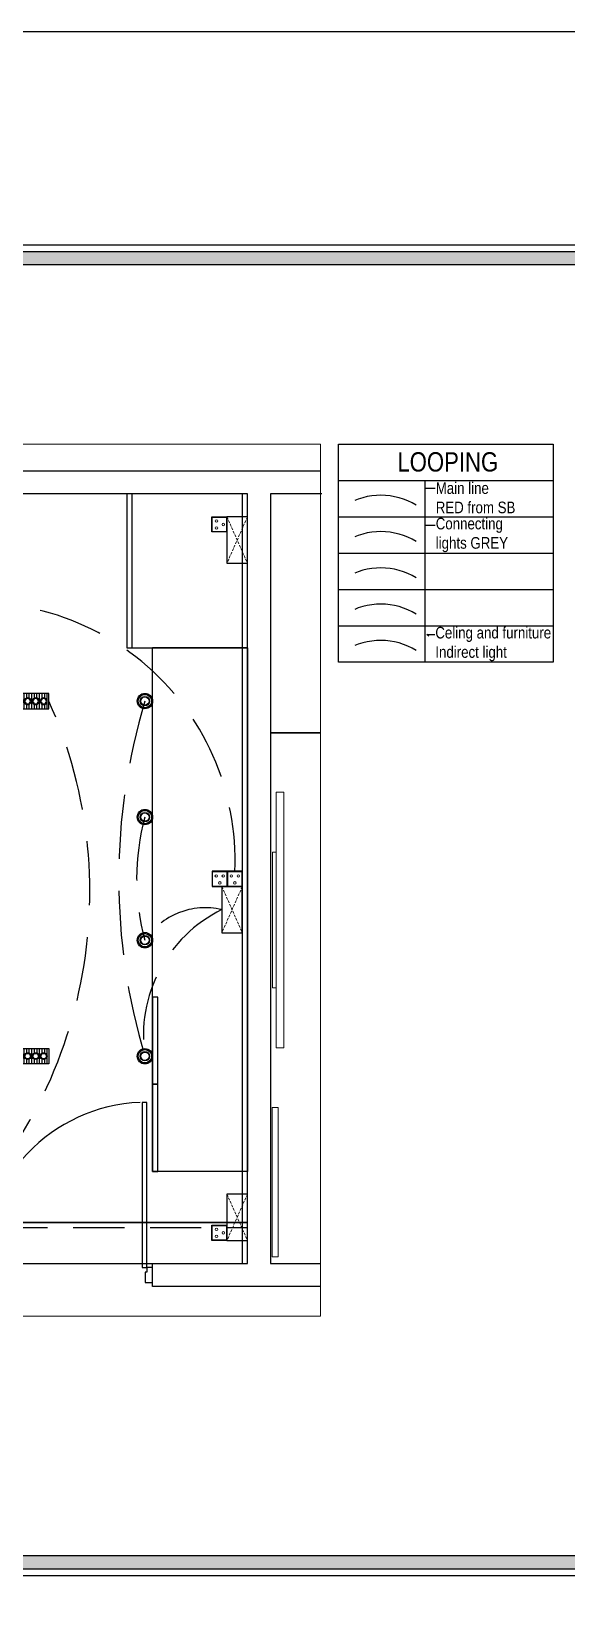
# Model space of a CAD drawing. Header units: millimetres. Extents: x 143362 to 145167, y -178521 to -176194.
# Drawn here: x 144005 to 144109.5, y -176500.3 to -176194.1 of the extents above; entities that cross this region are included whole.
import ezdxf
from ezdxf import colors
from ezdxf.entities.mleader import LeaderData, LeaderLine
from ezdxf.math import Vec2, Vec3

# ---------------------------------------------------------------- set-up
doc = ezdxf.new("R2010")
doc.units = ezdxf.units.MM
doc.header["$MEASUREMENT"] = 0
for name, pattern in [('DASHED', [0.75, 0.5, -0.25]), ('DASHED2', [0.375, 0.25, -0.125]), ('DASHEDX2', [1.5, 1, -0.5])]:
    doc.linetypes.add(name, pattern=pattern)
doc.layers.add('AR ELE-5', color=134, linetype='Continuous')
for name, color, linetype, lineweight in [('dim05', 1, 'Continuous', 13), ('ELEC-wires', 1, 'DASHED2', 13), ('Electrical', 84, 'Continuous', 30), ('ELEVATION ( SPIRAL STAIR )', 250, 'Continuous', 9), ('FALSE CEILING', 6, 'Continuous', 30), ('FUR1', 22, 'Continuous', 0), ('FURNITURE', 32, 'Continuous', 9), ('FURNITURE-1', 252, 'Continuous', 13), ('hatch-rcc', 251, 'Continuous', 9), ('Labelling', 1, 'Continuous', 25), ('Looping', 10, 'Continuous', 25), ('NAME PLATE', 7, 'Continuous', 25), ('SECOND FLOOR', 7, 'Continuous', 9), ('SECOND FLOOR  ( PLINE )', 251, 'Continuous', 30)]:
    doc.layers.add(name, color=color, linetype=linetype, lineweight=lineweight)
doc.layers.add('hatch', color=250, linetype='Continuous', lineweight=9, transparency=0.5)
doc.layers.add('XX~SLAB ( PLINE )', color=251, linetype='Continuous', plot=False)
doc.styles.get("Standard").update_dxf_attribs({"font": 'arial.ttf', "height": 6})
doc.styles.add('style4', font='ARIALN.TTF')

# ---------------------------------------------------------------- blocks, each defined once
blk = doc.blocks.new('ceiling')
at = {"layer": 'FURNITURE', "color": 9, "lineweight": 30, "true_color": 0xc7c8ca}
for p, q in [((142904.8893330341, -176849.371071154, -0.1256346067153965), (143012.8893330341, -176849.371071154, -0.1256346067153965)), ((142902.8893330341, -176935.371071154, -0.1256346067153965), (142902.8893330341, -176851.371071154, -0.1256346067153965)), ((142907.8893330341, -176852.371071154, -0.1256346067153965), (143014.8893330341, -176852.371071154, -0.1256346067153965)), ((143014.8893330341, -176851.371071154, -0.1256346067153965), (143014.8893330341, -176880.3576746869, -0.1256346067153965)), ((142905.8893330341, -176932.371071154, -0.1256346067153965), (142905.8893330341, -176854.371071154, -0.1256346067153965)), ((143113.8888561344, -176876.4191180264), (143095.3893330341, -176876.4191180264)), ((143011.8893330341, -176883.3576746869, -0.1256346067153965), (142939.8893330341, -176883.3576746869, -0.1256346067153965)), ((142936.8893330341, -176886.3576746869, -0.1256346067153965), (142936.8893330341, -176934.371071154, -0.1256346067153965)), ((142926.8893330341, -176934.371071154, -0.1256346067153965), (142907.8893330341, -176934.371071154, -0.1256346067153965)), ((142927.8893330341, -176935.371071154, -0.1256346067153965), (142927.8893330341, -176936.371071154, -0.1256346067153965)), ((142933.8893330341, -176937.371071154, -0.1256346067153965), (142904.8893330341, -176937.371071154, -0.1256346067153965)), ((142969.8893330327, -176977.4671716834, -0.1256346067153965), (142969.8893330327, -176955.4671716831, -0.1256346067153965)), ((142969.8893330327, -176955.4671716831, -0.1256346067153965), (143023.8893330331, -176955.4671716831, -0.1256346067153965)), ((142996.8893330329, -176955.4671716831, -0.1256346067153965), (142996.8893330329, -176981.4671716833, -0.1256346067153965)), ((143023.8893330331, -176955.4671716831, -0.1256346067153965), (143023.8893330331, -176977.4671716834, -0.1256346067153965)), ((143023.8893330331, -176955.4671716831, -0.1256346067153965), (143023.8893330331, -176957.4671716819, -0.1256346067153965)), ((142965.8893330329, -176981.4671716833, -0.1256346067153965), (142965.8893330329, -176959.467171683, -0.1256346067153965)), ((142967.8893330328, -176957.4671716819, -0.1256346067153965), (142969.8893330327, -176957.4671716819, -0.1256346067153965)), ((143023.8893330331, -176957.4671716819, -0.1256346067153965), (143025.8893330341, -176957.4671716819, -0.1256346067153965)), ((143027.8893330341, -176959.467171683, -0.1256346067153965), (143027.8893330341, -176981.4671716833, -0.1256346067153965)), ((143019.8893330333, -176981.4671716833, -0.1256346067153965), (142973.8893330325, -176981.4671716833, -0.1256346067153965)), ((143021.8893330342, -176987.4671716831, -0.1256346067153965), (142971.8893330327, -176987.4671716831, -0.1256346067153965))]:
    blk.add_line(p, q, dxfattribs=at)
at = {"layer": 'FURNITURE', "color": 3, "linetype": 'DASHEDX2', "lineweight": 30, "ltscale": 10}
blk.add_line((142899.8893330341, -176989.4186838441, -0.1256346067153965), (143113.8893330341, -176989.421693099, -0.1256346067153965), dxfattribs=at)
at = {"layer": 'FURNITURE', "color": 9, "lineweight": 30, "ltscale": 10, "true_color": 0xc7c8ca}
for points in [[(143090.3893330341, -176876.4191180264), (143113.8893330341, -176876.4191180264), (143113.8893330341, -176846.4191277162), (143090.3893330341, -176846.4191277162)], [(143090.3893330341, -176876.4191180265), (143091.3893330341, -176876.4191180265), (143091.3893330341, -176846.4191277163), (143090.3893330341, -176846.4191277163)], [(143112.8890588486, -176996.4191277162), (143113.8893330341, -176996.4191277162), (143113.8893330341, -176846.4191277162), (143112.8890588486, -176846.4191277162)], [(143113.8888561344, -176876.4191180264), (143113.8888561344, -176978.5005508197), (143095.3893330341, -176978.5005508197), (143095.3893330341, -176876.4191180264)], [(143096.3893330341, -176961.5005492047), (143096.3893330341, -176944.5005475896), (143095.3893330341, -176944.5005475896), (143095.3893330341, -176961.5005492047)], [(143096.3893330341, -176978.5005508197), (143096.3893330341, -176961.5005492047), (143095.3893330341, -176961.5005492047), (143095.3893330341, -176978.5005508197)], [(143113.889333034, -176996.4191277162), (143113.889333034, -176988.4191277162), (142899.8893330341, -176988.4191277162), (142899.8893330341, -176996.4191277162)]]:
    blk.add_lwpolyline(points, close=True, dxfattribs=at)
at = {"layer": 'FURNITURE', "color": 9, "lineweight": 25, "true_color": 0xc7c8ca, "elevation": -0.1256346067153965}
blk.add_lwpolyline([(142927.889333034, -176992.4207946417, 1), (142931.889333034, -176992.4207946417, -0.9999999999999999), (142935.889333034, -176992.4207946417, 0.9999999999999999), (142939.889333034, -176992.4207946417, -0.9999999999999999), (142943.889333034, -176992.4207946417, 0.9999999999999999), (142947.889333034, -176992.4207946417, -0.9999999999999999), (142951.889333034, -176992.4207946417, 0.9999999999999999), (142955.889333034, -176992.4207946417, -0.9999999999999999), (142959.889333034, -176992.4207946417, 0.9999999999999999), (142963.889333034, -176992.4207946417, -0.9999999999999999), (142967.889333034, -176992.4207946417, 0.9999999999999999), (142971.889333034, -176992.4207946417, -0.9999999999999999), (142975.889333034, -176992.4207946417, 0.9999999999999999), (142979.889333034, -176992.4207946417, -0.9999999999999999), (142983.889333034, -176992.4207946417, 0.9999999999999999), (142987.889333034, -176992.4207946417, -0.9999999999999999), (142991.889333034, -176992.4207946417, 0.9999999999999999), (142995.889333034, -176992.4207946417, -0.9999999999999999), (142999.889333034, -176992.4207946417, 0.9999999999999999), (143003.889333034, -176992.4207946417, -0.9999999999999999), (143007.889333034, -176992.4207946417, 0.9999999999999999), (143011.889333034, -176992.4207946417, -0.9999999999999999), (143015.889333034, -176992.4207946417, 0.9999999999945429), (143019.889333034, -176992.4207845859, -0.4142135623816193), (143021.8893330341, -176990.4207845859, -0.4142135623816193)], format="xyb", dxfattribs=at)
at = {"layer": 'FURNITURE', "color": 9, "lineweight": 30, "true_color": 0xc7c8ca}
for centre, radius, start, end in [((142904.8893330341, -176851.371071154, -0.1256346067153965), 2, 90, 180), ((143012.8893330341, -176851.371071154, -0.1256346067153965), 2, 0, 90), ((142907.8893330341, -176854.371071154, -0.1256346067153965), 2, 90, 180), ((143011.8893330341, -176880.3576746869, -0.1256346067153965), 3, 270, 0), ((142939.8893330341, -176886.3576746869, -0.1256346067153965), 3, 90, 180), ((142907.8893330341, -176932.371071154, -0.1256346067153965), 2, 180, 270), ((142904.8893330341, -176935.371071154, -0.1256346067153965), 2, 180, 270), ((142926.8893330341, -176935.371071154, -0.1256346067153965), 1, 0, 90), ((142933.8893330341, -176934.371071154, -0.1256346067153965), 3, 270, 0), ((142926.8893330341, -176936.371071154, -0.1256346067153965), 1, 270, 0), ((142967.8893330328, -176959.467171683, -0.1256346067153965), 2.000000000037146, 90, 180), ((143025.8893330341, -176959.467171683, -0.1256346067153965), 2.000000000037146, 0, 90), ((142973.8893330325, -176977.4671716834, -0.1256346067153965), 4.000000000074293, 180, 270), ((143019.8893330333, -176977.4671716834, -0.1256346067153965), 4.000000000074293, 270, 0), ((142971.8893330327, -176981.4671716833, -0.1256346067153965), 6.000000000111438, 180, 270), ((143021.8893330342, -176981.4671716833, -0.1256346067153965), 6.000000000111438, 270, 0)]:
    blk.add_arc(centre, radius, start, end, dxfattribs=at)
blk = doc.blocks.new('LAYOUT FILE')
at = {"layer": 'NAME PLATE', "true_color": 0xd39e00}
h = blk.add_hatch(color=42, dxfattribs=at)
h.paths.add_polyline_path([(3346889.827735284, -513806.1795522575), (3346889.827735284, -514260.6977624563), (3347535.564499632, -514260.6977624563), (3347535.564499632, -513806.1795522575)])
h.paths.add_polyline_path([(3346894.359642195, -513810.7114591695), (3347531.03259272, -513810.7114591695), (3347531.03259272, -514256.1658555446), (3346894.359642195, -514256.1658555446)], flags=16)
at = {"layer": 'NAME PLATE', "color": 42, "true_color": 0xd39e00}
for points in [[(3346887.561781828, -513803.9135988018), (3347537.830453087, -513803.9135988018), (3347537.830453087, -514262.9637159123), (3346887.561781828, -514262.9637159123)], [(3346889.827735284, -513806.1795522575), (3347535.564499632, -513806.1795522575), (3347535.564499632, -514260.6977624563), (3346889.827735284, -514260.6977624563)], [(3346894.359642195, -513810.7114591695), (3347531.03259272, -513810.7114591695), (3347531.03259272, -514256.1658555446), (3346894.359642195, -514256.1658555446)]]:
    blk.add_lwpolyline(points, close=True, dxfattribs=at)
blk = doc.blocks.new('w')
at = {"layer": 'Electrical', "lineweight": 25, "true_color": 0x000000}
h = blk.add_hatch(dxfattribs=at)
h.set_pattern_fill('ANSI31', color=18, scale=4, angle=225)
h.set_pattern_definition([(270, (3371208.621729106, -539867.7139233053), (0.5, -2.08592001124677e-16), [])])
h.paths.add_polyline_path([(3358215.099537581, -518899.8754394948), (3358215.967990607, -518898.825342983, -0.6754013449340274), (3358216.426866263, -518897.6855610311, -0.1553601880188827), (3358216.80978176, -518897.8074825704), (3358217.429472655, -518897.0581787527), (3358217.429472655, -518896.8754394948), (3358209.340018004, -518896.8754394948), (3358209.340018004, -518899.8754394948)])
h.paths.add_polyline_path([(3358210.204424113, -518899.0100849569, -1), (3358210.204424113, -518897.6855610311, -1)], flags=16)
h.paths.add_polyline_path([(3358211.76003477, -518897.6855610311, -1), (3358211.76003477, -518899.0100849569, -1)], flags=16)
h.paths.add_polyline_path([(3358210.204424113, -518898.8776329458, -1), (3358210.204424113, -518897.8180130422, -1)], flags=0)
h.paths.add_polyline_path([(3358211.76003477, -518897.8180130422, -1), (3358211.76003477, -518898.8776329458, -1)], flags=0)
h.paths.add_polyline_path([(3358213.315645427, -518897.6855610311, -1), (3358213.315645427, -518899.0100849569, -1)], flags=16)
h.paths.add_polyline_path([(3358213.315645427, -518897.8180130422, -1), (3358213.315645427, -518898.8776329458, -1)], flags=0)
h.paths.add_polyline_path([(3358214.871255606, -518897.6855610311, -1), (3358214.871255606, -518899.0100849569, -1)], flags=16)
h.paths.add_polyline_path([(3358214.871255606, -518897.8180130422, -1), (3358214.871255606, -518898.8776329458, -1)], flags=0)
h.paths.add_polyline_path([(3358215.967990607, -518898.825342983), (3358215.099537581, -518899.8754394948), (3358217.429472655, -518899.8754394948), (3358217.429472655, -518897.0581787527), (3358216.80978176, -518897.8074825704, -0.7310618980470819), (3358216.426866263, -518899.0100849569, -0.19374381908399)], flags=17)
at = {"layer": 'Electrical', "color": 240, "true_color": 0xed1f24}
blk.add_lwpolyline([(3358217.429472655, -518899.8754394948), (3358209.340018004, -518899.8754394948), (3358209.340018004, -518896.8754394948), (3358217.429472655, -518896.8754394948)], close=True, dxfattribs=at)
at = {"layer": 'Electrical', "color": 18, "lineweight": 25, "true_color": 0x000000}
for centre, radius in [((3358210.204424113, -518898.347822994), 0.6622624775001867), ((3358210.204424113, -518898.347822994), 0.5298099820001494), ((3358211.76003477, -518898.347822994), 0.6622624775001867), ((3358211.76003477, -518898.347822994), 0.5298099820001494), ((3358213.315645427, -518898.347822994), 0.6622624775001867), ((3358213.315645427, -518898.347822994), 0.5298099820001494), ((3358214.871255606, -518898.347822994), 0.6622624775001867), ((3358214.871255606, -518898.347822994), 0.5298099820001494), ((3358216.426866263, -518898.347822994), 0.6622624775001867), ((3358216.426866263, -518898.347822994), 0.5298099820001494)]:
    blk.add_circle(centre, radius, dxfattribs=at)
blk = doc.blocks.new('3we')
at = {"layer": 'Electrical', "color": 18, "ltscale": 8, "true_color": 0x000000}
for radius in [1.504376299679279, 1.304376299679279, 0.9043762996792791, 0.8043762996792791]:
    blk.add_circle((56069.74562501907, 46700.93958170684), radius, dxfattribs=at)
blk = doc.blocks.new('RGH')
at = {"color": 242, "linetype": 'DASHED', "true_color": 0xcd2027}
for p, q in [((130318.5484347768, 18194.21807668955), (130309.5413055845, 18198.20493577273)), ((130318.5484347768, 18198.20493577273), (130309.5413055845, 18194.21807668955))]:
    blk.add_line(p, q, dxfattribs=at)
at = {"layer": 'ELEC-wires', "color": 5, "linetype": 'ByBlock', "lineweight": 30, "ltscale": 4}
blk.add_lwpolyline([(130309.5413055845, 18198.20493577273), (130318.5484347768, 18198.20493577273), (130318.5484347768, 18194.21807668955), (130309.5413055845, 18194.21807668955)], close=True, dxfattribs=at)
blk = doc.blocks.new('erfer')
at = {"layer": 'hatch-rcc', "lineweight": 30}
blk.add_lwpolyline([(1905.896315097809, -1304.211636602879), (1908.37822675705, -1304.211636602879), (1908.37822675705, -1306.727737888694), (1905.896315097809, -1306.727737888694)], close=True, dxfattribs=at)
at = {"layer": 'hatch-rcc'}
blk.add_lwpolyline([(1905.961758136749, -1304.277079686522), (1908.312783718109, -1304.277079686522), (1908.312783718109, -1306.66229480505), (1905.961758136749, -1306.66229480505)], close=True, dxfattribs=at)
for centre in [(1906.559575557709, -1305.954284504056), (1907.138298988342, -1304.812301203609), (1907.717022418976, -1305.954284504056)]:
    blk.add_circle(centre, 0.2107772827148438, dxfattribs=at)

msp = doc.modelspace()

# ---------------------------------------------------------------- linework, layer by layer
at = {"lineweight": 9}
for p, q in [((144054.2636758813, -176342.3285857618, -0.1256346067153965), (144052.8169445864, -176342.3285857618, -0.1256346067153965)), ((144052.8169445864, -176342.3285857618, -0.1256346067153965), (144052.8169445864, -176392.1641837308, -0.1256346067153965)), ((144054.2636758813, -176392.1641837308, -0.1256346067153965), (144054.2636758813, -176342.3285857618, -0.1256346067153965)), ((144052.8169445864, -176354.0279317686, -0.1256346067153965), (144052.0510074927, -176354.0279317686, -0.1256346067153965)), ((144052.0510074927, -176354.0279317686, -0.1256346067153965), (144052.0510074927, -176380.464837724, -0.1256346067153965)), ((144052.8169445864, -176380.464837724, -0.1256346067153965), (144052.8169445864, -176354.0279317686, -0.1256346067153965)), ((144052.0510074927, -176380.464837724, -0.1256346067153965), (144052.8169445864, -176380.464837724, -0.1256346067153965)), ((144052.8169445864, -176392.1641837308, -0.1256346067153965), (144054.2636758813, -176392.1641837308, -0.1256346067153965))]:
    msp.add_line(p, q, dxfattribs=at)
at = {"elevation": -0.1256346067153965}
for points in [[(144027.5293854041, -176435.0221183696), (144027.5293854041, -176402.8221183696), (144026.6668854041, -176402.8221183696), (144026.6668854041, -176435.0221183696)], [(144028.6793854041, -176435.0221183696), (144027.5293854041, -176435.0221183696), (144027.5293854041, -176435.8846183696), (144027.2418854041, -176435.8846183696), (144027.2418854041, -176437.8971183696), (144028.679385404, -176437.8971183696)]]:
    msp.add_lwpolyline(points, close=True, dxfattribs=at)
at = {"layer": 'AR ELE-5', "linetype": 'ByBlock', "ltscale": 15}
msp.add_arc((144027.5765833522, -176435.0416683998, -0.1256346067153965), 32.24720387429808, 92.37301451237741, 179.9652641387007, dxfattribs=at)
at = {"layer": 'Electrical', "color": 0}
for p, q in [((144064.9243034254, -176281.6106211534), (144106.8431440341, -176281.6106211534)), ((144081.800152759, -176281.6106211534), (144081.8001524737, -176316.9786590732)), ((144064.9243034254, -176288.6842287373), (144106.8431440341, -176288.6842287373)), ((144064.9243034254, -176295.7578363213), (144106.8431440341, -176295.7578363213)), ((144064.9243034254, -176302.8314439053), (144106.8431440341, -176302.8314439053)), ((144064.9243034254, -176309.9050514892), (144106.8431440341, -176309.9050514892))]:
    msp.add_line(p, q, dxfattribs=at)
msp.add_lwpolyline([(144106.8431440341, -176316.9786590732), (144064.9243034254, -176316.9786590732), (144064.9243034254, -176274.5370135694), (144106.8431440341, -176274.5370135694)], close=True, dxfattribs=at)
at = {"layer": 'ELEVATION ( SPIRAL STAIR )', "color": 5}
for p, q in [((144053.162395194, -176403.8085529417, -0.1256346067153965), (144052.0058772718, -176403.8085529417, -0.1256346067153965)), ((144052.0058772718, -176403.8085529417, -0.1256346067153965), (144052.0058772718, -176432.9074852538, -0.1256346067153965)), ((144053.162395194, -176432.9074852538, -0.1256346067153965), (144053.162395194, -176403.8085529417, -0.1256346067153965)), ((144052.0058772718, -176432.9074852538, -0.1256346067153965), (144053.162395194, -176432.9074852538, -0.1256346067153965))]:
    msp.add_line(p, q, dxfattribs=at)
at = {"layer": 'FALSE CEILING', "lineweight": 25, "elevation": -0.1256346067153965}
for points in [[(144047.1793854041, -176426.2096183696), (144047.1793854041, -176284.2096183696), (143833.17915242, -176284.2096183696), (143833.17915242, -176426.2096183696)], [(143833.1793854041, -176426.2096183696), (143833.1793854041, -176434.2096183696), (144047.1793854041, -176434.2096183696), (144047.1793854041, -176426.2096183696)]]:
    msp.add_lwpolyline(points, close=True, dxfattribs=at)
at = {"layer": 'FURNITURE', "lineweight": 30}
for p, q in [((144061.7305216964, -176284.2096183696, -0.1256346067153965), (144051.6793844669, -176284.204680437, -0.1256346067153965)), ((144051.6793844669, -176284.204680437, -0.1256346067153965), (144051.6793854041, -176330.7902749765, -0.1256346067153965)), ((144051.6793854041, -176330.7902749765, -0.1256346067153965), (144061.4528862875, -176330.7959191944, -0.1256346067153965)), ((144061.4528862875, -176330.7952108147, -0.1256346067153965), (144051.6793854041, -176330.7952108147, -0.1256346067153965)), ((144051.6793854041, -176330.7952108147, -0.1256346067153965), (144051.6793854041, -176434.2096183698, -0.1256346067153965)), ((144051.6793854041, -176434.2096183698, -0.1256346067153965), (144061.4528862875, -176434.2096183698, -0.1256346067153965))]:
    msp.add_line(p, q, dxfattribs=at)
at = {"layer": 'FURNITURE', "color": 3, "lineweight": 30, "ltscale": 10}
msp.add_lwpolyline([(143362.0188089069, -176194.062771595), (144504.6761070592, -176194.062771595), (144504.6761070592, -177339.5322632141), (143362.0188089069, -177339.5322632141)], close=True, dxfattribs=at)
at = {"layer": 'Labelling', "lineweight": 0, "ltscale": 10}
for p, q in [((144061.4528862875, -176274.5370135694), (143813.3042463347, -176274.5370135693)), ((144061.4528862875, -176444.4610907766), (144061.4528862875, -176274.5370135694)), ((143813.3042463347, -176444.4610907765), (144061.4528862875, -176444.4610907766))]:
    msp.add_line(p, q, dxfattribs=at)
at = {"layer": 'Looping', "linetype": 'DASHED', "lineweight": 25, "ltscale": 25}
for centre, radius, start, end in [((144073.2128156516, -176297.8231330337), 13.33977577654135, 58.74057962946785, 121.0678324554627), ((144073.2128156516, -176311.9703482016), 13.33977577654135, 58.74057962946785, 121.0678324554627), ((143994.6747808789, -176355.5296462999, -0.8794422470073187), 50.0892322563344, 357.4302264240737, 103.503059932302), ((143925.9051676812, -176361.807276667, -0.8794422470073187), 90.52140425614374, 310.9052536869744, 24.2737479945964), ((144054.1617590626, -176389.7701887256, -0.1256346067153965), 27.28534565362478, 116.0193579331978, 188.5462742565669), ((144038.9688819929, -176379.0199576635, -0.1256346067153965), 14.1419103979852, 76.82427535382831, 146.4762096732457)]:
    msp.add_arc(centre, radius, start, end, dxfattribs=at)
at = {"layer": 'Looping', "color": 251, "linetype": 'DASHED', "lineweight": 25, "ltscale": 25, "true_color": 0x636466}
for centre, radius, start, end in [((144073.2128156516, -176304.8967406176), 13.33977577654135, 58.74057962946785, 121.0678324554627), ((144141.9601462379, -176359.2096183697, -1.005076853722715), 119.8868157762566, 163.2178250326204, 196.7821749673796), ((144071.0706862559, -176359.2096183694, -0.1256346067153965), 45.50215698691637, 164.7088677085169, 195.2911322914831)]:
    msp.add_arc(centre, radius, start, end, dxfattribs=at)
at = {"layer": 'Looping', "color": 6, "linetype": 'DASHED', "lineweight": 25, "ltscale": 25}
msp.add_arc((144073.2128156516, -176319.0439557856), 13.33977577654135, 58.74057962946785, 121.0678324554627, dxfattribs=at)
at = {"layer": 'Looping', "color": 42, "linetype": 'DASHED', "lineweight": 25, "ltscale": 25, "true_color": 0xd39e00}
msp.add_arc((144073.2128156516, -176326.1175633696), 13.33977577654135, 58.74057962946785, 121.0678324554627, dxfattribs=at)
at = {"layer": 'SECOND FLOOR'}
for p, q in [((143824.1793854041, -176279.7096183696, -0.1256346067153965), (144061.4528862875, -176279.7096183697, -0.1256346067153965)), ((143833.1793854041, -176284.2096183696, -0.1256346067153965), (144047.1793854041, -176284.2096183696, -0.1256346067153965)), ((144047.1793854041, -176284.2096183696, -0.1256346067153965), (144047.1793854041, -176434.2096183696, -0.1256346067153965)), ((144051.6793854041, -176284.2096183696, -0.1256346067153965), (144061.7305217071, -176284.2096183696, -0.1256346067153965)), ((144051.6793854041, -176434.2096183696, -0.1256346067153965), (144051.6793854041, -176284.2096183696, -0.1256346067153965)), ((144047.1793854041, -176438.7096183696, -0.1256346067153965), (144051.6793854041, -176438.7096183696, -0.1256346067153965))]:
    msp.add_line(p, q, dxfattribs=at)
at = {"layer": 'SECOND FLOOR  ( PLINE )'}
for p, q in [((143977.1793478711, -176279.7096024582, -0.1256346067153965), (144061.4528862875, -176279.7096063762, -0.1256346067153965)), ((144047.1793854041, -176284.2096183696, -0.1256346067153965), (143977.1793478711, -176284.2096024582, -0.1256346067153965)), ((144047.1793854041, -176434.2096183696, -0.1256346067153965), (144047.1793854041, -176284.2096183696, -0.1256346067153965)), ((144061.7262581529, -176284.209616275, -0.1256346067153965), (144051.679385404, -176284.2096183696, -0.1256346067153965)), ((144051.679385404, -176284.2096183696, -0.1256346067153965), (144051.6793854041, -176434.2096183696, -0.1256346067153965)), ((144028.6793854041, -176438.7096183696, -0.1256346067153965), (144028.6793854041, -176434.2096183696, -0.1256346067153965)), ((144028.6793854041, -176434.2096183696, -0.1256346067153965), (144047.1793854041, -176434.2096183696, -0.1256346067153965)), ((144051.6793854041, -176434.2096183696, -0.1256346067153965), (144061.4528862875, -176434.2096183696, -0.1256346067153965)), ((144047.1793854041, -176438.7096183696, -0.1256346067153965), (144028.6793854041, -176438.7096183696, -0.1256346067153965)), ((144051.6793854041, -176438.7096183696, -0.1256346067153965), (144047.1793854041, -176438.7096183696, -0.1256346067153965)), ((144061.4528862875, -176438.7096183696, -0.1256346067153965), (144051.6793854041, -176438.7096183696, -0.1256346067153965))]:
    msp.add_line(p, q, dxfattribs=at)
at = {"layer": 'XX~SLAB ( PLINE )'}
msp.add_line((143819.6793854042, -176279.7096183694, -0.1256346067153965), (144061.4528862875, -176279.7096064726, -0.1256346067153965), dxfattribs=at)

# ---------------------------------------------------------------- block references
at = {"layer": 'dim05'}
for p in [(87957.43376038499, -223025.5338055336, -1.005076853722715), (87957.43376038499, -223048.1492000764, -0.1256346067153965), (87957.43376038499, -223072.1492000764, -0.1256346067153965), (87957.43376038499, -223094.7645946197, -0.1256346067153965)]:
    msp.add_blockref('3we', p, dxfattribs=at)
at = {"layer": 'ELEC-wires', "linetype": 'ByBlock', "lineweight": -3, "xscale": -1, "rotation": 270}
for p in [(125848.9745354396, -306607.2544885504, -0.2512692134307907), (125847.9742891525, -306679.2951952573, -0.1256346067153942), (125848.974563338, -306739.2544885506, -0.1256346067153942)]:
    msp.add_blockref('RGH', p, dxfattribs=at)
at = {"layer": 'FURNITURE', "lineweight": 30}
msp.add_blockref('ceiling', (933.2900523699645, 562.2095093464886), dxfattribs=at)
at = {"layer": 'FURNITURE-1', "yscale": 1.18092012721511, "zscale": 1.18092012721511}
for p, xscale, rotation in [((145583.3623839417, -174037.9947348894), 1.18092012721511, 270), ((141789.6059134697, -177900.9165322929, -0.1256346067153942), -1.18092012721511, 180), ((141792.5368529021, -177900.9165322929, -0.1256346067153942), -1.18092012721511, 180), ((145583.3624118401, -174176.0709246496, -0.1256346067153942), 1.18092012721511, 270)]:
    msp.add_blockref('erfer', p, dxfattribs=dict(at, xscale=xscale, rotation=rotation))
at = {"layer": 'hatch', "lineweight": 30, "xscale": -1, "rotation": 180}
msp.add_blockref('w', (-3214209.005741445, -695222.9696633212, -0.8794422470073187), dxfattribs=at)
at = {"layer": 'hatch', "lineweight": 30}
msp.add_blockref('w', (-3214209.005683199, 342504.5504265821, -0.8794422470073187), dxfattribs=at)
at = {"layer": 'NAME PLATE', "lineweight": 0, "xscale": 0.5650727998168807, "yscale": 0.5650727998168807, "zscale": 0.5650727998168807}
msp.add_blockref('LAYOUT FILE', (-1747433.20956612, 114100.9336415353, 0.1256346067153965), dxfattribs=at)

# ---------------------------------------------------------------- texts
at = {"layer": 'FUR1', "color": 1, "insert": (144086.2750968215, -176277.992888972), "char_height": 3.767351610020472, "attachment_point": 5, "style": 'style4'}
msp.add_mtext_dynamic_manual_height_columns('LOOPING', width=50.97491989658328, gutter_width=0.7044389920647135, heights=[2.700029124428121], dxfattribs=at)

# ---------------------------------------------------------------- leaders
at = {"layer": 'FUR1', "color": 1}
ml = msp.add_multileader_mtext('Standard', dxfattribs=at)
ml.set_content('{\\fArial Narrow|b0|i0|c0|p34;Main line RED from\\C5; SB}', color=1)
ml.set_leader_properties()
ml.build(insert=Vec2(0, 0))
ml.multileader.update_dxf_attribs({"dogleg_length": 1.003817587527781, "arrow_head_size": 0.5089213843351988})
ctx = ml.context
ctx.base_point, ctx.char_height, ctx.arrow_head_size, ctx.landing_gap_size, ctx.plane_origin = Vec3(144083.8241268608, -176283.1001188097), 2.260410966012283, 0.5089213843351988, 0.1017842768670398, Vec3(144095.0660393063, -176283.1001188097)
notes = []
notes.append((ctx, [(0, (1, 1, 0), (144082.311433339, -176283.1001188097), (1, 0), 1.512693521815861, [(1, [(144082.311433339, -176283.1001188097), (144082.2284088581, -176283.1001188097)], 0, [])])]))
ctx.mtext.insert, ctx.mtext.width = Vec3(144083.9259111377, -176281.9506396998), 16.30653043337544
ml = msp.add_multileader_mtext('Standard', dxfattribs=at)
ml.set_content('{\\fArial Narrow|b0|i0|c0|p34;Connecting lights GREY}', color=1)
ml.set_leader_properties()
ml.build(insert=Vec2(0, 0))
ml.multileader.update_dxf_attribs({"dogleg_length": 1.003817587527781, "arrow_head_size": 0.5089213843351988})
ctx = ml.context
ctx.base_point, ctx.char_height, ctx.arrow_head_size, ctx.landing_gap_size, ctx.plane_origin = Vec3(144083.8241268608, -176290.3251100109), 2.260410966012283, 0.5089213843351988, 0.1017842768670398, Vec3(144095.0660393063, -176290.3251100109)
notes.append((ctx, [(0, (1, 1, 0), (144082.311433339, -176290.3251100109), (1, 0), 1.512693521815861, [(1, [(144082.311433339, -176290.3251100109), (144082.2284088581, -176290.3251100109)], 0, [])])]))
ctx.mtext.insert, ctx.mtext.width = Vec3(144083.9259111377, -176288.8626271996), 15.5798595650494
ml = msp.add_multileader_mtext('Standard', dxfattribs=at)
ml.set_content('{\\fArial Narrow|b0|i0|c0|p34;Celing and furniture Indirect light}', color=1)
ml.set_leader_properties()
ml.build(insert=Vec2(0, 0))
ml.multileader.update_dxf_attribs({"dogleg_length": 5.944704107067082, "arrow_head_size": 0.5089213843351988})
ctx = ml.context
ctx.base_point, ctx.char_height, ctx.arrow_head_size, ctx.landing_gap_size, ctx.plane_origin = Vec3(144083.7411023799, -176311.5925167954), 2.260410966012283, 0.5089213843351988, 0.1017842768670398, Vec3(144090.6360119128, -176311.5925167954)
notes.append((ctx, [(0, (1, 1, 0), (144082.2284088581, -176311.5925167954), (1, 0), 1.512693521815861, [(1, [(144082.1696182509, -176311.588811774), (144082.1736806383, -176311.5925167954)], 0, [])])]))
ctx.mtext.insert, ctx.mtext.width = Vec3(144083.8428866568, -176310.1300339842), 23.5533215803625
for ctx, leaders in notes:
    for number, flags, end, landing, length, lines in leaders:
        leader = LeaderData()
        leader.index, (leader.has_last_leader_line, leader.has_dogleg_vector, leader.attachment_direction) = number, flags
        leader.last_leader_point, leader.dogleg_vector, leader.dogleg_length = Vec3(end), Vec3(landing), length
        for number, points, colour, breaks in lines:
            line = LeaderLine()
            line.index, line.vertices, line.color, line.breaks = number, Vec3.list(points), colors.encode_raw_color(colour), breaks
            leader.lines.append(line)
        ctx.leaders.append(leader)

doc.saveas('drawing.dxf')
